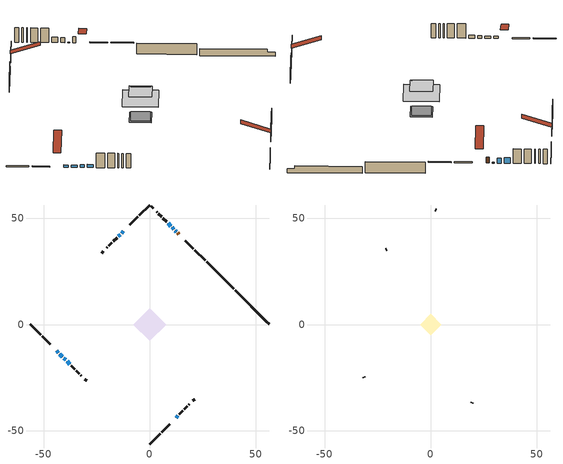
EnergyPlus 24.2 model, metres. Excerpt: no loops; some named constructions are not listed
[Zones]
conditioned space
 floor adiabatic (AdiabaticFloorConstruction): -7.7,0 0,7.7 7.7,0 0,-7.7 z4.45
 floor foundation (Slab1 construction): -4.71,0 0,4.71 4.71,0 0,-4.71 z-2.02
 floor foundation (Slab1 construction 1): -4.19,0 0,4.19 4.19,0 0,-4.19 z-1.69
 wall outside (RimJoist1 construction): 0,-56.36 4.91,-51.44 / -56.36,0 -51.44,-4.91 / 0,56.36 -4.91,51.44 / 26.16,30.19 21.25,35.11 z2.01:2.31
 wall outside (RimJoist2 construction): 5.57,-50.79 9.41,-46.95 / -50.79,-5.57 -46.95,-9.41 / -5.57,50.79 -9.41,46.95 / 20.59,35.77 16.76,39.6 z2.01:2.31
 wall outside (AdiabaticWallConstruction 1): 13.76,42.59 13.16,43.2 z2.01:4.04
 wall outside (AdiabaticWallConstruction): 12.5,43.86 12.08,44.27 z2.01:2.19; -43.96,-12.4 -43.1,-13.26 / -42.44,-13.92 -41.16,-15.19 z2.01:2.77; 11.43,44.93 10.57,45.79 z2.01:3.71; 9.91,46.45 8.62,47.74 z2.01:3.82; 12.4,-43.96 13.26,-43.1 z2.01:3.23; -12.4,43.96 -13.26,43.1 / -38.97,-17.39 -37.68,-18.68 z2.01:3.03; -40.51,-15.85 -39.63,-16.73 / -13.92,42.44 -14.78,41.58 z2.01:2.93
 wall outside (Wall1 construction): 13.92,-42.44 15.64,-40.71 / -37.02,-19.34 -35.3,-21.06 / -15.44,40.92 -17.16,39.2 / 7.96,48.4 6.24,50.12 z2.01:6.89
 wall outside (Wall2 construction): 16.3,-40.06 17.79,-38.57 / -34.64,-21.72 -33.15,-23.21 / -17.82,38.54 -19.31,37.05 / 5.58,50.78 4.09,52.27 z2.01:6.89
 wall outside (Wall3 construction): 18.45,-37.91 18.66,-37.7 / -32.49,-23.87 -32.28,-24.08 / -19.97,36.39 -20.18,36.18 / 3.43,52.92 3.22,53.13 z2.01:6.89
 wall outside (Wall6 construction): 20.34,-36.02 21.22,-35.14 / -30.6,-25.76 -29.72,-26.64 / -21.86,34.5 -22.74,33.62 / 1.54,54.82 0.66,55.7 z2.01:6.89
 wall foundation (FoundationWall1 construction): 40.24,16.12,-2.02 40.24,16.12,0.33 54.74,1.61,0.33 54.74,1.61,-0.68 56.36,0,-0.68 56.36,0,-2.02
 wall foundation (FoundationWall2 construction): 39.58,16.78 26.82,29.54 z-1.69:2.01
 window (WindowConstruction 7): 12.5,43.86 12.09,44.27 z2.01:2.19
 window (WindowConstruction 8): -43.96,-12.4 -43.1,-13.26 z2.01:2.77
 window (WindowConstruction 9): -42.44,-13.92 -41.16,-15.19 z2.01:2.77
 window (WindowConstruction): 11.43,44.93 10.57,45.79 z2.01:3.71
 window (WindowConstruction 1): 9.91,46.45 8.62,47.74 z2.01:3.81
 window (WindowConstruction 2): 12.4,-43.96 13.26,-43.1 z2.01:3.23
 window (WindowConstruction 3): -12.4,43.96 -13.26,43.1 z2.01:3.02
 window (WindowConstruction 4): -40.51,-15.85 -39.63,-16.73 z2.01:2.92
 window (WindowConstruction 5): -38.97,-17.39 -37.68,-18.68 z2.01:3.02
 window (WindowConstruction 6): -13.92,42.44 -14.78,41.58 z2.01:2.92
 door (Door): 13.76,42.59 13.16,43.2 z2.01:4.04
 ceiling adiabatic (AdiabaticFloorConstruction): 0,-7.7 7.7,0 0,7.7 -7.7,0 z4.45
attic - vented
 floor to conditioned space (Floor1 construction Reversed): -4.96,0 0,4.96 4.96,0 0,-4.96 z6.89
 floor to conditioned space (Floor2 construction Reversed): -4.26,0 0,4.26 4.26,0 0,-4.26 z6.89
 wall outside (Wall4 construction): 19.31,-37.04 19.68,-36.67 / -31.62,-24.73 -31.26,-25.1 / -20.83,35.52 -21.2,35.16 / 2.57,53.79 2.2,54.16 z2.01:6.89
 roof outside (Roof1 construction): 11.74,-44.62,6.89 5.37,-38.24,9.89 3.69,-39.92,9.89 10.06,-46.3,6.89; -44.62,-11.74,6.89 -38.24,-5.37,9.89 -39.92,-3.69,9.89 -46.3,-10.06,6.89; -11.74,44.62,6.89 -5.37,38.24,9.89 -3.69,39.92,9.89 -10.06,46.3,6.89; 14.42,41.94,6.89 8.05,35.56,9.89 9.73,33.88,9.89 16.1,40.26,6.89
[Material] Roughness=Rough; Thermal Absorptance=0.9
Name | Thickness {m} | Conductivity {W/m-K} | Density {kg/m3} | Specific Heat {J/kg-K} | Solar Absorptance | Visible Absorptance
ceiling loosefill ins | 0.338667 | 0.0480833 | 16.02 | 1046.75 | 0.7 | 0.7
ceiling stud and cavity | 0.1397 | 0.0892432 | 65.682 | 1177.47 | 0.7 | 0.7
ceiling stud and cavity 1 | 0.1397 | 0.0875686 | 65.682 | 1177.47 | 0.7 | 0.7
gypsum board | 0.0127 | 0.160291 | 801 | 837.4 | 0.6 | 0.6
[Construction]
Floor1 construction: ceiling loosefill ins, ceiling stud and cavity, gypsum board
Floor2 construction: ceiling loosefill ins, ceiling stud and cavity 1, gypsum board
[EnergyManagementSystem:Program]
total_loads_program: Set loads_htg_tot = 0; Set loads_clg_tot = 0; If htg_load_cond > 0; Set loads_htg_tot = loads_htg_tot + (htg_load_cond - clg_load_cond) * 1.0; EndIf; Set loads_htg_tot = (@Max loads_htg_tot 0); If clg_load_cond > 0; Set loads_clg_tot = loads_clg_tot + (clg_load_cond - htg_load_cond) * 0.0; EndIf; Set loads_clg_tot = (@Max loads_clg_tot 0)
unmet_hours_program: Set htg_unmet_hours = 0; Set clg_unmet_hours = 0; Set unit_htg_unmet_hours = 0; If ((DayOfYear >= 1) && (DayOfYear <= 365)); Set unit_htg_unmet_hours = unit_htg_unmet_hours + conditioned_space_htg_unmet_s; If unit_htg_unmet_hours > htg_unmet_hours; Set htg_unmet_hours = unit_htg_unmet_hours; EndIf; EndIf
water_heater_EC_adj: If WarmupFlag == 0; Set dhw_e_cons = water_heater_energy + water_heater_on_cycle_parasitic + water_heater_off_cycle_parasitic; Set water_heater_ec_adj_act = 0.0 * dhw_e_cons / 1; EndIf
[EnergyManagementSystem:ProgramCallingManager]
component_loads_program_calling_manager: EndOfZoneTimestepAfterZoneReporting; component_loads_program
fridge_schedule_program_calling_manager: BeginZoneTimestepAfterInitHeatBalance; fridge_schedule_program
furnace_supply_fan_disaggregate_program_calling_manager: EndOfSystemTimestepBeforeHVACReporting; furnace_supply_fan_disaggregate_program
infil_program_calling_manager: BeginZoneTimestepAfterInitHeatBalance; infil_program
natural_vent_program_calling_manager: BeginZoneTimestepAfterInitHeatBalance; natural_vent_program
total_airflows_program_calling_manager: EndOfZoneTimestepAfterZoneReporting; total_airflows_program
total_loads_program_calling_manager: EndOfZoneTimestepAfterZoneReporting; total_loads_program
unmet_hours_program_calling_manager: EndOfZoneTimestepBeforeZoneReporting; unmet_hours_program
water_heater_EC_adj_ProgramManager: EndOfSystemTimestepBeforeHVACReporting; water_heater_EC_adj
[EnergyManagementSystem:OutputVariable] Type of Data in Variable=Summed
Name | EMS Variable | Update Frequency | EMS Program or Subroutine | Units
furnace supply fan disaggregate htg primary | furnace_supply_fan_primary_htg | SystemTimestep | furnace_supply_fan_disaggregate_program | J
loads_htg_tot_peakload_outvar; loads_htg_tot_annual_outvar; Energy Management System Output Variable 1; Energy Management System Output Variable 45 | loads_htg_tot | ZoneTimestep | total_loads_program | J
loads_clg_tot_peakload_outvar; loads_clg_tot_annual_outvar; Energy Management System Output Variable 2; Energy Management System Output Variable 46 | loads_clg_tot | ZoneTimestep | total_loads_program | J
htg_unmet_hours_annual_outvar; Energy Management System Output Variable 3 | htg_unmet_hours | ZoneTimestep | unmet_hours_program | hr
clg_unmet_hours_annual_outvar; Energy Management System Output Variable 4 | clg_unmet_hours | ZoneTimestep | unmet_hours_program | hr
loads_htg_roofs_annual_outvar; Energy Management System Output Variable 5 | loads_htg_roofs | ZoneTimestep | component_loads_program | J
loads_htg_ceilings_annual_outvar; Energy Management System Output Variable 6 | loads_htg_ceilings | ZoneTimestep | component_loads_program | J
loads_htg_walls_annual_outvar; Energy Management System Output Variable 7 | loads_htg_walls | ZoneTimestep | component_loads_program | J
loads_htg_rim_joists_annual_outvar; Energy Management System Output Variable 8 | loads_htg_rim_joists | ZoneTimestep | component_loads_program | J
loads_htg_foundation_walls_annual_outvar; Energy Management System Output Variable 9 | loads_htg_foundation_walls | ZoneTimestep | component_loads_program | J
loads_htg_doors_annual_outvar; Energy Management System Output Variable 10 | loads_htg_doors | ZoneTimestep | component_loads_program | J
loads_htg_windows_conduction_annual_outvar; Energy Management System Output Variable 11 | loads_htg_windows_conduction | ZoneTimestep | component_loads_program | J
loads_htg_windows_solar_annual_outvar; Energy Management System Output Variable 12 | loads_htg_windows_solar | ZoneTimestep | component_loads_program | J
loads_htg_skylights_conduction_annual_outvar; Energy Management System Output Variable 13 | loads_htg_skylights_conduction | ZoneTimestep | component_loads_program | J
loads_htg_skylights_solar_annual_outvar; Energy Management System Output Variable 14 | loads_htg_skylights_solar | ZoneTimestep | component_loads_program | J
loads_htg_floors_annual_outvar; Energy Management System Output Variable 15 | loads_htg_floors | ZoneTimestep | component_loads_program | J
loads_htg_slabs_annual_outvar; Energy Management System Output Variable 16 | loads_htg_slabs | ZoneTimestep | component_loads_program | J
loads_htg_internal_mass_annual_outvar; Energy Management System Output Variable 17 | loads_htg_internal_mass | ZoneTimestep | component_loads_program | J
loads_htg_infil_annual_outvar; Energy Management System Output Variable 18 | loads_htg_infil | ZoneTimestep | component_loads_program | J
loads_htg_natvent_annual_outvar; Energy Management System Output Variable 19 | loads_htg_natvent | ZoneTimestep | component_loads_program | J
loads_htg_mechvent_annual_outvar; Energy Management System Output Variable 20 | loads_htg_mechvent | ZoneTimestep | component_loads_program | J
loads_htg_whf_annual_outvar; Energy Management System Output Variable 21 | loads_htg_whf | ZoneTimestep | component_loads_program | J
loads_htg_ducts_annual_outvar; Energy Management System Output Variable 22 | loads_htg_ducts | ZoneTimestep | component_loads_program | J
loads_htg_intgains_annual_outvar; Energy Management System Output Variable 23 | loads_htg_intgains | ZoneTimestep | component_loads_program | J
loads_htg_lighting_annual_outvar; Energy Management System Output Variable 24 | loads_htg_lighting | ZoneTimestep | component_loads_program | J
loads_clg_roofs_annual_outvar; Energy Management System Output Variable 25 | loads_clg_roofs | ZoneTimestep | component_loads_program | J
loads_clg_ceilings_annual_outvar; Energy Management System Output Variable 26 | loads_clg_ceilings | ZoneTimestep | component_loads_program | J
loads_clg_walls_annual_outvar; Energy Management System Output Variable 27 | loads_clg_walls | ZoneTimestep | component_loads_program | J
loads_clg_rim_joists_annual_outvar; Energy Management System Output Variable 28 | loads_clg_rim_joists | ZoneTimestep | component_loads_program | J
loads_clg_foundation_walls_annual_outvar; Energy Management System Output Variable 29 | loads_clg_foundation_walls | ZoneTimestep | component_loads_program | J
loads_clg_doors_annual_outvar; Energy Management System Output Variable 30 | loads_clg_doors | ZoneTimestep | component_loads_program | J
loads_clg_windows_conduction_annual_outvar; Energy Management System Output Variable 31 | loads_clg_windows_conduction | ZoneTimestep | component_loads_program | J
loads_clg_windows_solar_annual_outvar; Energy Management System Output Variable 32 | loads_clg_windows_solar | ZoneTimestep | component_loads_program | J
loads_clg_skylights_conduction_annual_outvar; Energy Management System Output Variable 33 | loads_clg_skylights_conduction | ZoneTimestep | component_loads_program | J
loads_clg_skylights_solar_annual_outvar; Energy Management System Output Variable 34 | loads_clg_skylights_solar | ZoneTimestep | component_loads_program | J
loads_clg_floors_annual_outvar; Energy Management System Output Variable 35 | loads_clg_floors | ZoneTimestep | component_loads_program | J
loads_clg_slabs_annual_outvar; Energy Management System Output Variable 36 | loads_clg_slabs | ZoneTimestep | component_loads_program | J
loads_clg_internal_mass_annual_outvar; Energy Management System Output Variable 37 | loads_clg_internal_mass | ZoneTimestep | component_loads_program | J
loads_clg_infil_annual_outvar; Energy Management System Output Variable 38 | loads_clg_infil | ZoneTimestep | component_loads_program | J
loads_clg_natvent_annual_outvar; Energy Management System Output Variable 39 | loads_clg_natvent | ZoneTimestep | component_loads_program | J
loads_clg_mechvent_annual_outvar; Energy Management System Output Variable 40 | loads_clg_mechvent | ZoneTimestep | component_loads_program | J
loads_clg_whf_annual_outvar; Energy Management System Output Variable 41 | loads_clg_whf | ZoneTimestep | component_loads_program | J
loads_clg_ducts_annual_outvar; Energy Management System Output Variable 42 | loads_clg_ducts | ZoneTimestep | component_loads_program | J
loads_clg_intgains_annual_outvar; Energy Management System Output Variable 43 | loads_clg_intgains | ZoneTimestep | component_loads_program | J
loads_clg_lighting_annual_outvar; Energy Management System Output Variable 44 | loads_clg_lighting | ZoneTimestep | component_loads_program | J
[Schedule:Day:Interval]
interior lighting schedule day: No, 01:00, 0.108182, 04:00, 0.0901515, 05:00, 0.0991667, 06:00, 0.162273, 07:00, 0.270455, 08:00, 0.342576, 10:00, 0.369621, 11:00, 0.351591, 12:00, 0.333561, 13:00, 0.324545, 14:00, 0.31553, 15:00, 0.333561, 16:00, 0.369621, 17:00, 0.450758, 18:00, 0.585985, 19:00, 0.775303, 20:00, 0.955606, 21:00, 0.991667, 22:00, 0.712197, 23:00, 0.360606, 24:00, 0.162273
interior lighting schedule day 1: No, 01:00, 0.100909, 04:00, 0.0840909, 05:00, 0.0925, 06:00, 0.151364, 07:00, 0.252273, 08:00, 0.319545, 10:00, 0.344773, 11:00, 0.327955, 12:00, 0.311136, 13:00, 0.302727, 14:00, 0.294318, 15:00, 0.311136, 16:00, 0.344773, 17:00, 0.420455, 18:00, 0.546591, 19:00, 0.723182, 20:00, 0.891364, 21:00, 0.925, 22:00, 0.664318, 23:00, 0.336364, 24:00, 0.151364
interior lighting schedule day 2: No, 01:00, 0.0927273, 04:00, 0.0772727, 05:00, 0.085, 06:00, 0.139091, 07:00, 0.231818, 08:00, 0.293636, 10:00, 0.316818, 11:00, 0.301364, 12:00, 0.285909, 13:00, 0.278182, 14:00, 0.270455, 15:00, 0.285909, 16:00, 0.316818, 17:00, 0.386364, 18:00, 0.502273, 19:00, 0.664545, 20:00, 0.819091, 21:00, 0.85, 22:00, 0.610455, 23:00, 0.309091, 24:00, 0.139091
interior lighting schedule day 3: No, 01:00, 0.0845455, 04:00, 0.0704545, 05:00, 0.0775, 06:00, 0.126818, 07:00, 0.211364, 08:00, 0.267727, 10:00, 0.288864, 11:00, 0.274773, 12:00, 0.260682, 13:00, 0.253636, 14:00, 0.246591, 15:00, 0.260682, 16:00, 0.288864, 17:00, 0.352273, 18:00, 0.457955, 19:00, 0.605909, 20:00, 0.746818, 21:00, 0.775, 22:00, 0.556591, 23:00, 0.281818, 24:00, 0.126818
interior lighting schedule day 4: No, 01:00, 0.0763636, 04:00, 0.0636364, 05:00, 0.07, 06:00, 0.114545, 07:00, 0.190909, 08:00, 0.241818, 10:00, 0.260909, 11:00, 0.248182, 12:00, 0.235455, 13:00, 0.229091, 14:00, 0.222727, 15:00, 0.235455, 16:00, 0.260909, 17:00, 0.318182, 18:00, 0.413636, 19:00, 0.547273, 20:00, 0.674545, 21:00, 0.7, 22:00, 0.502727, 23:00, 0.254545, 24:00, 0.114545
interior lighting schedule day 5: No, 01:00, 0.0727273, 04:00, 0.0606061, 05:00, 0.0666667, 06:00, 0.109091, 07:00, 0.181818, 08:00, 0.230303, 10:00, 0.248485, 11:00, 0.236364, 12:00, 0.224242, 13:00, 0.218182, 14:00, 0.212121, 15:00, 0.224242, 16:00, 0.248485, 17:00, 0.30303, 18:00, 0.393939, 19:00, 0.521212, 20:00, 0.642424, 21:00, 0.666667, 22:00, 0.478788, 23:00, 0.242424, 24:00, 0.109091
interior lighting schedule day 6: No, 01:00, 0.0745455, 04:00, 0.0621212, 05:00, 0.0683333, 06:00, 0.111818, 07:00, 0.186364, 08:00, 0.236061, 10:00, 0.254697, 11:00, 0.242273, 12:00, 0.229848, 13:00, 0.223636, 14:00, 0.217424, 15:00, 0.229848, 16:00, 0.254697, 17:00, 0.310606, 18:00, 0.403788, 19:00, 0.534242, 20:00, 0.658485, 21:00, 0.683333, 22:00, 0.490758, 23:00, 0.248485, 24:00, 0.111818
interior lighting schedule day 7: No, 01:00, 0.08, 04:00, 0.0666667, 05:00, 0.0733333, 06:00, 0.12, 07:00, 0.2, 08:00, 0.253333, 10:00, 0.273333, 11:00, 0.26, 12:00, 0.246667, 13:00, 0.24, 14:00, 0.233333, 15:00, 0.246667, 16:00, 0.273333, 17:00, 0.333333, 18:00, 0.433333, 19:00, 0.573333, 20:00, 0.706667, 21:00, 0.733333, 22:00, 0.526667, 23:00, 0.266667, 24:00, 0.12
interior lighting schedule day 8: No, 01:00, 0.0890909, 04:00, 0.0742424, 05:00, 0.0816667, 06:00, 0.133636, 07:00, 0.222727, 08:00, 0.282121, 10:00, 0.304394, 11:00, 0.289545, 12:00, 0.274697, 13:00, 0.267273, 14:00, 0.259848, 15:00, 0.274697, 16:00, 0.304394, 17:00, 0.371212, 18:00, 0.482576, 19:00, 0.638485, 20:00, 0.78697, 21:00, 0.816667, 22:00, 0.586515, 23:00, 0.29697, 24:00, 0.133636
interior lighting schedule day 9: No, 01:00, 0.0972727, 04:00, 0.0810606, 05:00, 0.0891667, 06:00, 0.145909, 07:00, 0.243182, 08:00, 0.30803, 10:00, 0.332348, 11:00, 0.316136, 12:00, 0.299924, 13:00, 0.291818, 14:00, 0.283712, 15:00, 0.299924, 16:00, 0.332348, 17:00, 0.405303, 18:00, 0.526894, 19:00, 0.697121, 20:00, 0.859242, 21:00, 0.891667, 22:00, 0.640379, 23:00, 0.324242, 24:00, 0.145909
interior lighting schedule day 10: No, 01:00, 0.105455, 04:00, 0.0878788, 05:00, 0.0966667, 06:00, 0.158182, 07:00, 0.263636, 08:00, 0.333939, 10:00, 0.360303, 11:00, 0.342727, 12:00, 0.325152, 13:00, 0.316364, 14:00, 0.307576, 15:00, 0.325152, 16:00, 0.360303, 17:00, 0.439394, 18:00, 0.571212, 19:00, 0.755758, 20:00, 0.931515, 21:00, 0.966667, 22:00, 0.694242, 23:00, 0.351515, 24:00, 0.158182
interior lighting schedule day 11: No, 01:00, 0.109091, 04:00, 0.0909091, 05:00, 0.1, 06:00, 0.163636, 07:00, 0.272727, 08:00, 0.345455, 10:00, 0.372727, 11:00, 0.354545, 12:00, 0.336364, 13:00, 0.327273, 14:00, 0.318182, 15:00, 0.336364, 16:00, 0.372727, 17:00, 0.454545, 18:00, 0.590909, 19:00, 0.781818, 20:00, 0.963636, 21:00, 1, 22:00, 0.718182, 23:00, 0.363636, 24:00, 0.163636
interior lighting schedule default day; occupants schedule default day; clothes dryer schedule default day; cooking range schedule default day; misc plug loads schedule default day; general water use schedule default day; clothes dryer exhaust 0 schedule default day; cooling season schedule day; cooling season schedule day 2; cooling season schedule default day; exterior lighting schedule default day; natural vent schedule default day: No, 24:00, 0
occupants schedule day: No, 05:00, 0.426829, 06:00, 0.719512, 07:00, 1, 08:00, 0.670732, 09:00, 0.329268, 14:00, 0.170732, 15:00, 0.231707, 16:00, 0.329268, 17:00, 0.5, 18:00, 0.670732, 19:00, 0.829268, 21:00, 1, 22:00, 0.853659, 23:00, 0.646341, 24:00, 0.426829
clothes dryer schedule day; clothes dryer exhaust 0 schedule day: No, 01:00, 0.123457, 02:00, 0.0740741, 03:00, 0.0493827, 04:00, 0.0246914, 05:00, 0.0493827, 06:00, 0.0740741, 07:00, 0.197531, 08:00, 0.395062, 09:00, 0.592593, 10:00, 0.839506, 11:00, 0.962963, 12:00, 1, 13:00, 0.91358, 14:00, 0.82716, 15:00, 0.716049, 16:00, 0.753086, 17:00, 0.679012, 18:00, 0.666667, 20:00, 0.62963, 21:00, 0.641975, 22:00, 0.666667, 23:00, 0.54321, 24:00, 0.296296
cooking range schedule day: No, 05:00, 0.0597015, 06:00, 0.11194, 07:00, 0.171642, 08:00, 0.291045, 11:00, 0.343284, 12:00, 0.402985, 13:00, 0.462687, 14:00, 0.343284, 15:00, 0.291045, 16:00, 0.402985, 17:00, 0.567164, 18:00, 1, 19:00, 0.850746, 20:00, 0.432836, 21:00, 0.291045, 22:00, 0.231343, 23:00, 0.171642, 24:00, 0.11194
misc plug loads schedule day: No, 06:00, 0.705882, 07:00, 0.745098, 08:00, 0.803922, 15:00, 0.823529, 16:00, 0.862745, 17:00, 0.921569, 18:00, 0.980392, 19:00, 1, 20:00, 0.980392, 21:00, 0.941176, 22:00, 0.862745, 23:00, 0.784314, 24:00, 0.72549
general water use schedule day: No, 01:00, 0.315068, 03:00, 0.287671, 04:00, 0.342466, 05:00, 0.369863, 06:00, 0.520548, 07:00, 0.60274, 08:00, 0.534247, 10:00, 0.506849, 11:00, 0.465753, 14:00, 0.479452, 15:00, 0.534247, 16:00, 0.589041, 17:00, 0.69863, 18:00, 0.876712, 19:00, 0.890411, 20:00, 0.986301, 21:00, 1, 22:00, 0.863014, 23:00, 0.616438, 24:00, 0.465753
cooling season schedule day 1: No, 24:00, 1
exterior lighting schedule day: No, 01:00, 0.566667, 03:00, 0.524167, 05:00, 0.495833, 06:00, 0.5525, 07:00, 0.623333, 08:00, 0.580833, 09:00, 0.439167, 10:00, 0.354167, 12:00, 0.34, 13:00, 0.354167, 14:00, 0.396667, 15:00, 0.425, 16:00, 0.495833, 17:00, 0.623333, 18:00, 0.793333, 19:00, 0.906667, 20:00, 0.963333, 21:00, 0.991667, 22:00, 0.920833, 23:00, 0.793333, 24:00, 0.665833
exterior lighting schedule day 1: No, 01:00, 0.528571, 03:00, 0.488929, 05:00, 0.4625, 06:00, 0.515357, 07:00, 0.581429, 08:00, 0.541786, 09:00, 0.409643, 10:00, 0.330357, 12:00, 0.317143, 13:00, 0.330357, 14:00, 0.37, 15:00, 0.396429, 16:00, 0.4625, 17:00, 0.581429, 18:00, 0.74, 19:00, 0.845714, 20:00, 0.898571, 21:00, 0.925, 22:00, 0.858929, 23:00, 0.74, 24:00, 0.621071
exterior lighting schedule day 10: No, 01:00, 0.552381, 03:00, 0.510952, 05:00, 0.483333, 06:00, 0.538571, 07:00, 0.607619, 08:00, 0.56619, 09:00, 0.428095, 10:00, 0.345238, 12:00, 0.331429, 13:00, 0.345238, 14:00, 0.386667, 15:00, 0.414286, 16:00, 0.483333, 17:00, 0.607619, 18:00, 0.773333, 19:00, 0.88381, 20:00, 0.939048, 21:00, 0.966667, 22:00, 0.897619, 23:00, 0.773333, 24:00, 0.649048
exterior lighting schedule day 11: No, 01:00, 0.571429, 03:00, 0.528571, 05:00, 0.5, 06:00, 0.557143, 07:00, 0.628571, 08:00, 0.585714, 09:00, 0.442857, 10:00, 0.357143, 12:00, 0.342857, 13:00, 0.357143, 14:00, 0.4, 15:00, 0.428571, 16:00, 0.5, 17:00, 0.628571, 18:00, 0.8, 19:00, 0.914286, 20:00, 0.971429, 21:00, 1, 22:00, 0.928571, 23:00, 0.8, 24:00, 0.671429
exterior lighting schedule day 2: No, 01:00, 0.485714, 03:00, 0.449286, 05:00, 0.425, 06:00, 0.473571, 07:00, 0.534286, 08:00, 0.497857, 09:00, 0.376429, 10:00, 0.303571, 12:00, 0.291429, 13:00, 0.303571, 14:00, 0.34, 15:00, 0.364286, 16:00, 0.425, 17:00, 0.534286, 18:00, 0.68, 19:00, 0.777143, 20:00, 0.825714, 21:00, 0.85, 22:00, 0.789286, 23:00, 0.68, 24:00, 0.570714
exterior lighting schedule day 3: No, 01:00, 0.442857, 03:00, 0.409643, 05:00, 0.3875, 06:00, 0.431786, 07:00, 0.487143, 08:00, 0.453929, 09:00, 0.343214, 10:00, 0.276786, 12:00, 0.265714, 13:00, 0.276786, 14:00, 0.31, 15:00, 0.332143, 16:00, 0.3875, 17:00, 0.487143, 18:00, 0.62, 19:00, 0.708571, 20:00, 0.752857, 21:00, 0.775, 22:00, 0.719643, 23:00, 0.62, 24:00, 0.520357
exterior lighting schedule day 4: No, 01:00, 0.4, 03:00, 0.37, 05:00, 0.35, 06:00, 0.39, 07:00, 0.44, 08:00, 0.41, 09:00, 0.31, 10:00, 0.25, 12:00, 0.24, 13:00, 0.25, 14:00, 0.28, 15:00, 0.3, 16:00, 0.35, 17:00, 0.44, 18:00, 0.56, 19:00, 0.64, 20:00, 0.68, 21:00, 0.7, 22:00, 0.65, 23:00, 0.56, 24:00, 0.47
exterior lighting schedule day 5: No, 01:00, 0.380952, 03:00, 0.352381, 05:00, 0.333333, 06:00, 0.371429, 07:00, 0.419048, 08:00, 0.390476, 09:00, 0.295238, 10:00, 0.238095, 12:00, 0.228571, 13:00, 0.238095, 14:00, 0.266667, 15:00, 0.285714, 16:00, 0.333333, 17:00, 0.419048, 18:00, 0.533333, 19:00, 0.609524, 20:00, 0.647619, 21:00, 0.666667, 22:00, 0.619048, 23:00, 0.533333, 24:00, 0.447619
exterior lighting schedule day 6: No, 01:00, 0.390476, 03:00, 0.36119, 05:00, 0.341667, 06:00, 0.380714, 07:00, 0.429524, 08:00, 0.400238, 09:00, 0.302619, 10:00, 0.244048, 12:00, 0.234286, 13:00, 0.244048, 14:00, 0.273333, 15:00, 0.292857, 16:00, 0.341667, 17:00, 0.429524, 18:00, 0.546667, 19:00, 0.624762, 20:00, 0.66381, 21:00, 0.683333, 22:00, 0.634524, 23:00, 0.546667, 24:00, 0.45881
exterior lighting schedule day 7: No, 01:00, 0.419048, 03:00, 0.387619, 05:00, 0.366667, 06:00, 0.408571, 07:00, 0.460952, 08:00, 0.429524, 09:00, 0.324762, 10:00, 0.261905, 12:00, 0.251429, 13:00, 0.261905, 14:00, 0.293333, 15:00, 0.314286, 16:00, 0.366667, 17:00, 0.460952, 18:00, 0.586667, 19:00, 0.670476, 20:00, 0.712381, 21:00, 0.733333, 22:00, 0.680952, 23:00, 0.586667, 24:00, 0.492381
exterior lighting schedule day 8: No, 01:00, 0.466667, 03:00, 0.431667, 05:00, 0.408333, 06:00, 0.455, 07:00, 0.513333, 08:00, 0.478333, 09:00, 0.361667, 10:00, 0.291667, 12:00, 0.28, 13:00, 0.291667, 14:00, 0.326667, 15:00, 0.35, 16:00, 0.408333, 17:00, 0.513333, 18:00, 0.653333, 19:00, 0.746667, 20:00, 0.793333, 21:00, 0.816667, 22:00, 0.758333, 23:00, 0.653333, 24:00, 0.548333
exterior lighting schedule day 9: No, 01:00, 0.509524, 03:00, 0.47131, 05:00, 0.445833, 06:00, 0.496786, 07:00, 0.560476, 08:00, 0.522262, 09:00, 0.394881, 10:00, 0.318452, 12:00, 0.305714, 13:00, 0.318452, 14:00, 0.356667, 15:00, 0.382143, 16:00, 0.445833, 17:00, 0.560476, 18:00, 0.713333, 19:00, 0.815238, 20:00, 0.86619, 21:00, 0.891667, 22:00, 0.827976, 23:00, 0.713333, 24:00, 0.59869
[Schedule:Week:Daily]
clothes dryer exhaust 0 schedule Week Rule - Jan1-Dec31: clothes dryer exhaust 0 schedule day, clothes dryer exhaust 0 schedule day, clothes dryer exhaust 0 schedule day, clothes dryer exhaust 0 schedule day, clothes dryer exhaust 0 schedule day, clothes dryer exhaust 0 schedule day, clothes dryer exhaust 0 schedule day, clothes dryer exhaust 0 schedule default day, clothes dryer exhaust 0 schedule default day, clothes dryer exhaust 0 schedule default day, clothes dryer exhaust 0 schedule default day, clothes dryer exhaust 0 schedule default day
cooling season schedule Week Rule - Jan1-May26: cooling season schedule day, cooling season schedule day, cooling season schedule day, cooling season schedule day, cooling season schedule day, cooling season schedule day, cooling season schedule day, cooling season schedule default day, cooling season schedule default day, cooling season schedule default day, cooling season schedule default day, cooling season schedule default day
cooling season schedule Week Rule - May27-Jun2: cooling season schedule day, cooling season schedule day, cooling season schedule day, cooling season schedule day, cooling season schedule day, cooling season schedule day 1, cooling season schedule day 1, cooling season schedule default day, cooling season schedule default day, cooling season schedule default day, cooling season schedule default day, cooling season schedule default day
cooling season schedule Week Rule - Jun3-Aug25: cooling season schedule day 1, cooling season schedule day 1, cooling season schedule day 1, cooling season schedule day 1, cooling season schedule day 1, cooling season schedule day 1, cooling season schedule day 1, cooling season schedule default day, cooling season schedule default day, cooling season schedule default day, cooling season schedule default day, cooling season schedule default day
cooling season schedule Week Rule - Aug26-Sep1: cooling season schedule day 1, cooling season schedule day 1, cooling season schedule day 1, cooling season schedule day 1, cooling season schedule day 1, cooling season schedule day 1, cooling season schedule day 2, cooling season schedule default day, cooling season schedule default day, cooling season schedule default day, cooling season schedule default day, cooling season schedule default day
cooling season schedule Week Rule - Sep2-Dec31: cooling season schedule day 2, cooling season schedule day 2, cooling season schedule day 2, cooling season schedule day 2, cooling season schedule day 2, cooling season schedule day 2, cooling season schedule day 2, cooling season schedule default day, cooling season schedule default day, cooling season schedule default day, cooling season schedule default day, cooling season schedule default day
exterior lighting schedule Week Rule - Nov4-Nov24: exterior lighting schedule day 10, exterior lighting schedule day 10, exterior lighting schedule day 10, exterior lighting schedule day 10, exterior lighting schedule day 10, exterior lighting schedule day 10, exterior lighting schedule day 10, exterior lighting schedule default day, exterior lighting schedule default day, exterior lighting schedule default day, exterior lighting schedule default day, exterior lighting schedule default day
exterior lighting schedule Week Rule - Nov25-Dec1: exterior lighting schedule day 10, exterior lighting schedule day 10, exterior lighting schedule day 10, exterior lighting schedule day 10, exterior lighting schedule day 10, exterior lighting schedule day 10, exterior lighting schedule day 11, exterior lighting schedule default day, exterior lighting schedule default day, exterior lighting schedule default day, exterior lighting schedule default day, exterior lighting schedule default day
exterior lighting schedule Week Rule - Dec2-Dec31: exterior lighting schedule day 11, exterior lighting schedule day 11, exterior lighting schedule day 11, exterior lighting schedule day 11, exterior lighting schedule day 11, exterior lighting schedule day 11, exterior lighting schedule day 11, exterior lighting schedule default day, exterior lighting schedule default day, exterior lighting schedule default day, exterior lighting schedule default day, exterior lighting schedule default day
natural vent schedule Week Rule - Jan1-Dec31: natural vent schedule default day, natural vent schedule default day, natural vent schedule default day, natural vent schedule default day, natural vent schedule default day, natural vent schedule default day, natural vent schedule default day, natural vent schedule default day, natural vent schedule default day, natural vent schedule default day, natural vent schedule default day, natural vent schedule default day
[Schedule:Year]
clothes dryer exhaust 0 schedule: clothes dryer exhaust 0 schedule Week Rule - Jan1-Dec31, 1, 1, 12, 31
cooling season schedule: cooling season schedule Week Rule - Jan1-May26, 1, 1, 5, 26, cooling season schedule Week Rule - May27-Jun2, 5, 27, 6, 2, cooling season schedule Week Rule - Jun3-Aug25, 6, 3, 8, 25, cooling season schedule Week Rule - Aug26-Sep1, 8, 26, 9, 1, cooling season schedule Week Rule - Sep2-Dec31, 9, 2, 12, 31
natural vent schedule: natural vent schedule Week Rule - Jan1-Dec31, 1, 1, 12, 31
